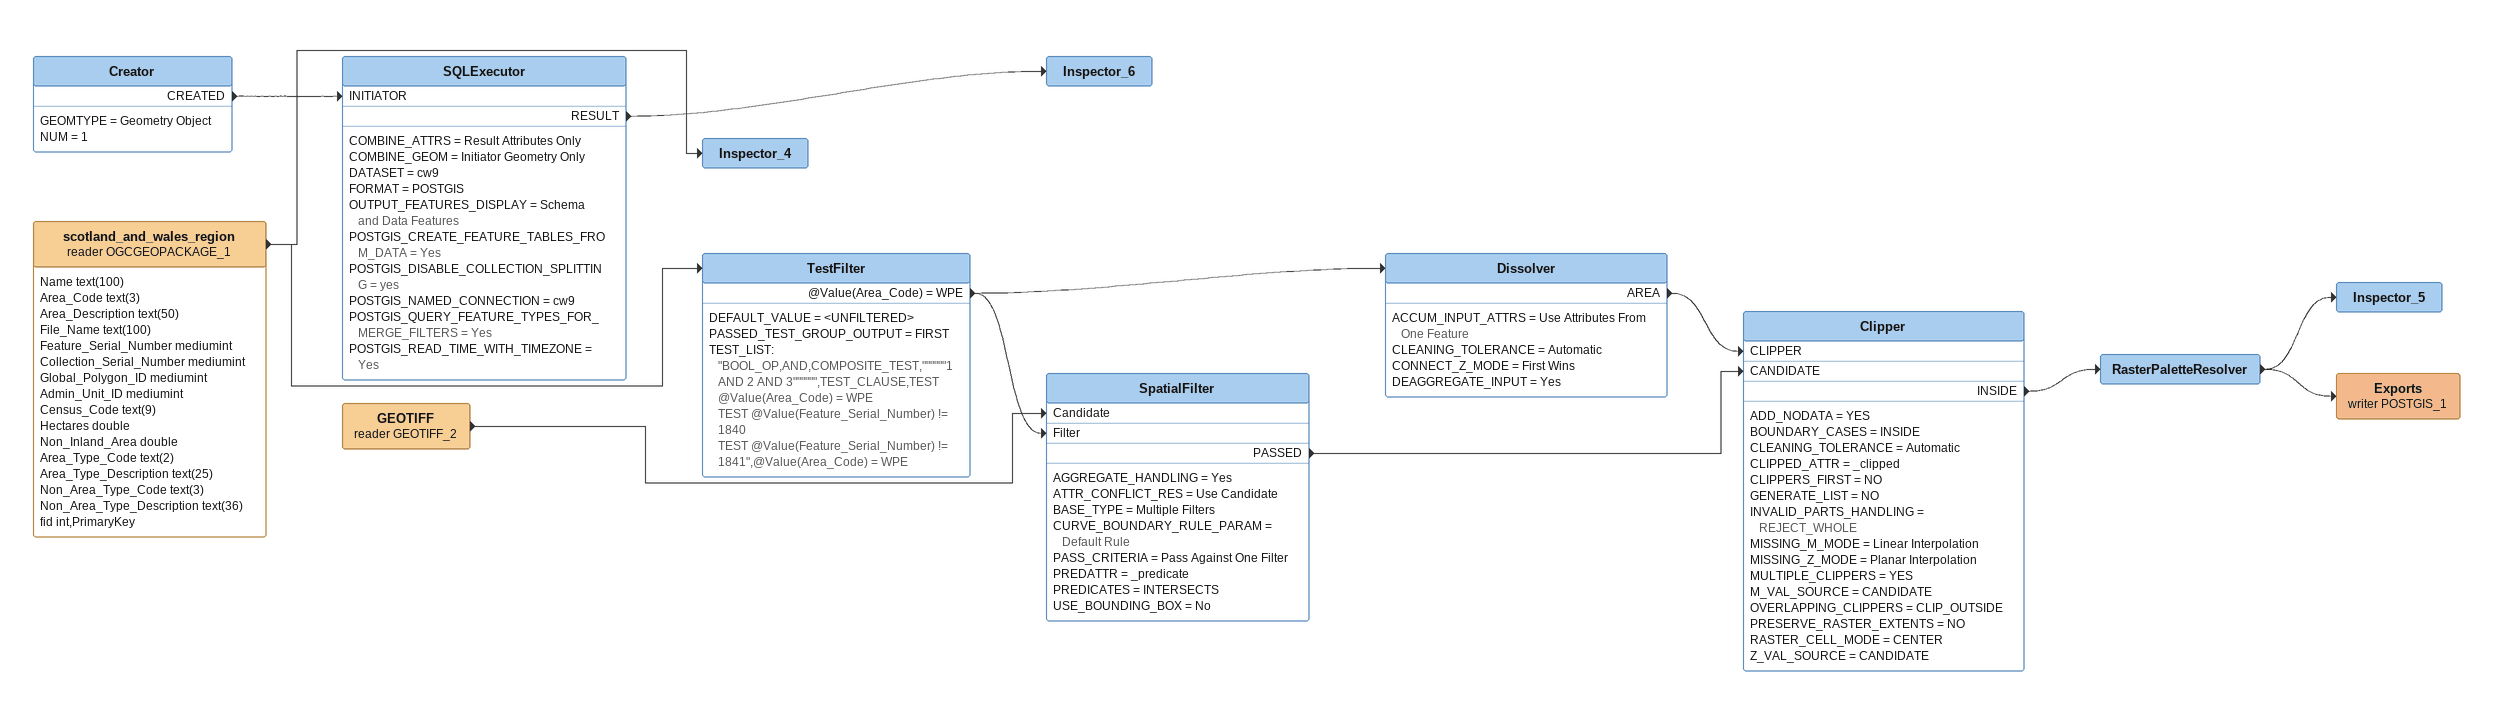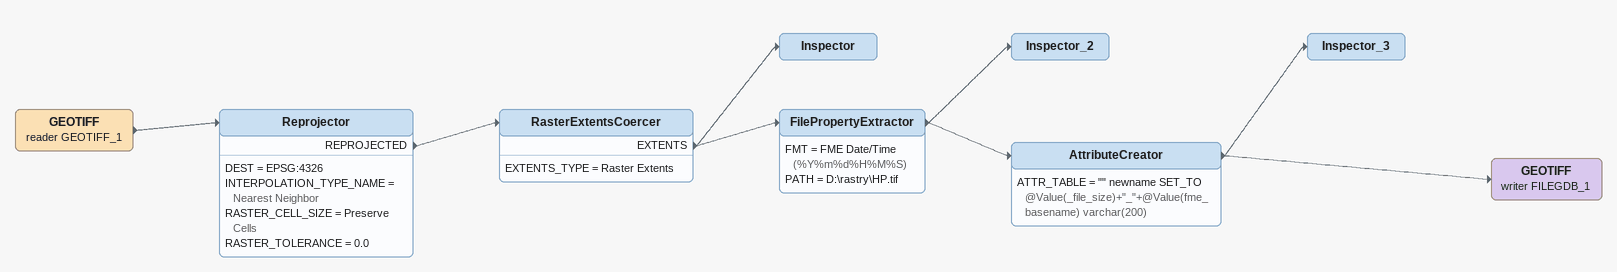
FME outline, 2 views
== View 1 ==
Creator
    GEOMTYPE = Geometry Object
    NUM = 1
    CREATED -> SQLExecutor [INITIATOR]
SQLExecutor
    COMBINE_ATTRS = Result Attributes Only
    COMBINE_GEOM = Initiator Geometry Only
    DATASET = cw9
    FORMAT = POSTGIS
    OUTPUT_FEATURES_DISPLAY = Schema and Data Features
    POSTGIS_CREATE_FEATURE_TABLES_FROM_DATA = Yes
    POSTGIS_DISABLE_COLLECTION_SPLITTING = yes
    POSTGIS_NAMED_CONNECTION = cw9
    POSTGIS_QUERY_FEATURE_TYPES_FOR_MERGE_FILTERS = Yes
    POSTGIS_READ_TIME_WITH_TIMEZONE = Yes
    RESULT -> Inspector_6
Inspector_6
scotland_and_wales_region (reader OGCGEOPACKAGE_1)
    attributes: Name text(100), Area_Code text(3), Area_Description text(50), File_Name text(100), Feature_Serial_Number mediumint, Collection_Serial_Number mediumint, Global_Polygon_ID mediumint, Admin_Unit_ID mediumint, Census_Code text(9), Hectares double, Non_Inland_Area double, Area_Type_Code text(2), Area_Type_Description text(25), Non_Area_Type_Code text(3), Non_Area_Type_Description text(36), fid int,PrimaryKey
    -> TestFilter
    -> Inspector_4
Inspector_4
TestFilter
    DEFAULT_VALUE = <UNFILTERED>
    PASSED_TEST_GROUP_OUTPUT = FIRST
    TEST_LIST:
      "BOOL_OP,AND,COMPOSITE_TEST,""""""1 AND 2 AND 3"""""",TEST_CLAUSE,TEST @Value(Area_Code) = WPE
      TEST @Value(Feature_Serial_Number) != 1840
      TEST @Value(Feature_Serial_Number) != 1841",@Value(Area_Code) = WPE
    @Value(Area_Code) = WPE -> Dissolver
    @Value(Area_Code) = WPE -> SpatialFilter [Filter]
Dissolver
    ACCUM_INPUT_ATTRS = Use Attributes From One Feature
    CLEANING_TOLERANCE = Automatic
    CONNECT_Z_MODE = First Wins
    DEAGGREGATE_INPUT = Yes
    AREA -> Clipper [CLIPPER]
GEOTIFF (reader GEOTIFF_2)
    -> SpatialFilter [Candidate]
SpatialFilter
    AGGREGATE_HANDLING = Yes
    ATTR_CONFLICT_RES = Use Candidate
    BASE_TYPE = Multiple Filters
    CURVE_BOUNDARY_RULE_PARAM = Default Rule
    PASS_CRITERIA = Pass Against One Filter
    PREDATTR = _predicate
    PREDICATES = INTERSECTS
    USE_BOUNDING_BOX = No
    PASSED -> Clipper [CANDIDATE]
Clipper
    ADD_NODATA = YES
    BOUNDARY_CASES = INSIDE
    CLEANING_TOLERANCE = Automatic
    CLIPPED_ATTR = _clipped
    CLIPPERS_FIRST = NO
    GENERATE_LIST = NO
    INVALID_PARTS_HANDLING = REJECT_WHOLE
    MISSING_M_MODE = Linear Interpolation
    MISSING_Z_MODE = Planar Interpolation
    MULTIPLE_CLIPPERS = YES
    M_VAL_SOURCE = CANDIDATE
    OVERLAPPING_CLIPPERS = CLIP_OUTSIDE
    PRESERVE_RASTER_EXTENTS = NO
    RASTER_CELL_MODE = CENTER
    Z_VAL_SOURCE = CANDIDATE
    INSIDE -> RasterPaletteResolver
RasterPaletteResolver
    -> Exports (writer POSTGIS_1)
    -> Inspector_5
Inspector_5
Exports (writer POSTGIS_1)

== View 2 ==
GEOTIFF (reader GEOTIFF_1)
    -> Reprojector
Reprojector
    DEST = EPSG:4326
    INTERPOLATION_TYPE_NAME = Nearest Neighbor
    RASTER_CELL_SIZE = Preserve Cells
    RASTER_TOLERANCE = 0.0
    REPROJECTED -> RasterExtentsCoercer
RasterExtentsCoercer
    EXTENTS_TYPE = Raster Extents
    EXTENTS -> Inspector
    EXTENTS -> FilePropertyExtractor
Inspector
FilePropertyExtractor
    FMT = FME Date/Time (%Y%m%d%H%M%S)
    PATH = D:\rastry\HP.tif
    -> AttributeCreator
    -> Inspector_2
Inspector_2
AttributeCreator
    ATTR_TABLE = "" newname SET_TO @Value(_file_size)+"_"+@Value(fme_basename) varchar(200)
    -> GEOTIFF (writer FILEGDB_1)
    -> Inspector_3
Inspector_3
GEOTIFF (writer FILEGDB_1)
